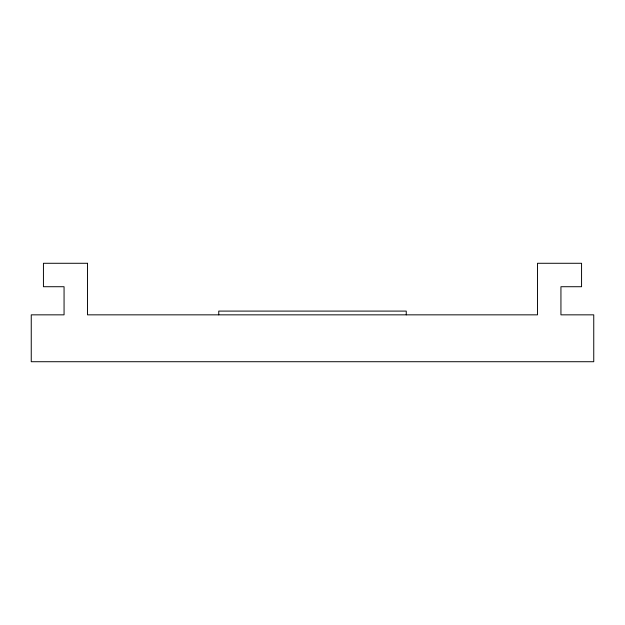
<?xml version="1.0" encoding="UTF-8"?>
<svg xmlns="http://www.w3.org/2000/svg" width="625" height="625" viewBox="0 0 625 625"><rect width="100%" height="100%" fill="white"/><g stroke="black" fill="none" stroke-linecap="round" stroke-linejoin="round"><path stroke-width="0.94" d="M406.25 314.844L406.25 311.094L218.75 311.094L218.75 314.844M87.5 263.281L43.438 263.281L43.438 286.719L64.062 286.719L64.062 314.844L31.25 314.844L31.25 361.719L593.75 361.719L593.75 314.844L560.938 314.844L560.938 286.719L581.562 286.719L581.562 263.281L537.5 263.281L537.5 314.844L87.5 314.844L87.5 263.281"/></g></svg>
